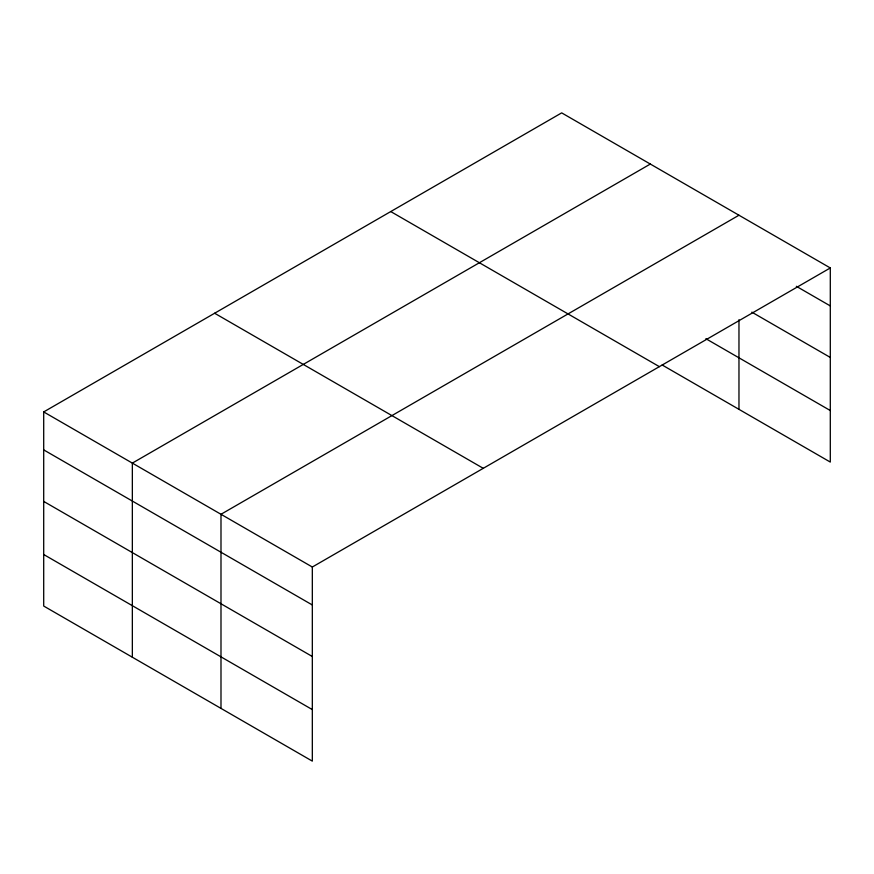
<?xml version="1.0" encoding="UTF-8"?>
<svg xmlns="http://www.w3.org/2000/svg" width="874" height="874" viewBox="0 0 874 874"><rect width="100%" height="100%" fill="white"/><g stroke="black" fill="none" stroke-linecap="round" stroke-linejoin="round"><path stroke-width="1.31" d="M830.3 267.957L561.676 112.877L43.7 411.927L43.7 606.043L312.324 761.123L312.324 567.018L830.3 267.957L830.3 462.073L662.142 364.982M650.322 164.05L132.345 463.111L132.345 657.215M738.967 215.233L220.991 514.283L220.991 708.399M796.345 286.311L830.3 305.922M751.848 312.149L830.3 357.444M705.875 338.708L830.3 410.54M390.744 211.563L659.367 366.654M214.633 313.242L483.256 468.322M43.7 411.927L312.324 567.018M43.7 449.881L312.324 604.972M43.7 501.414L312.324 656.505M43.7 554.509L312.324 709.59M738.967 319.698L738.967 409.338"/></g></svg>
